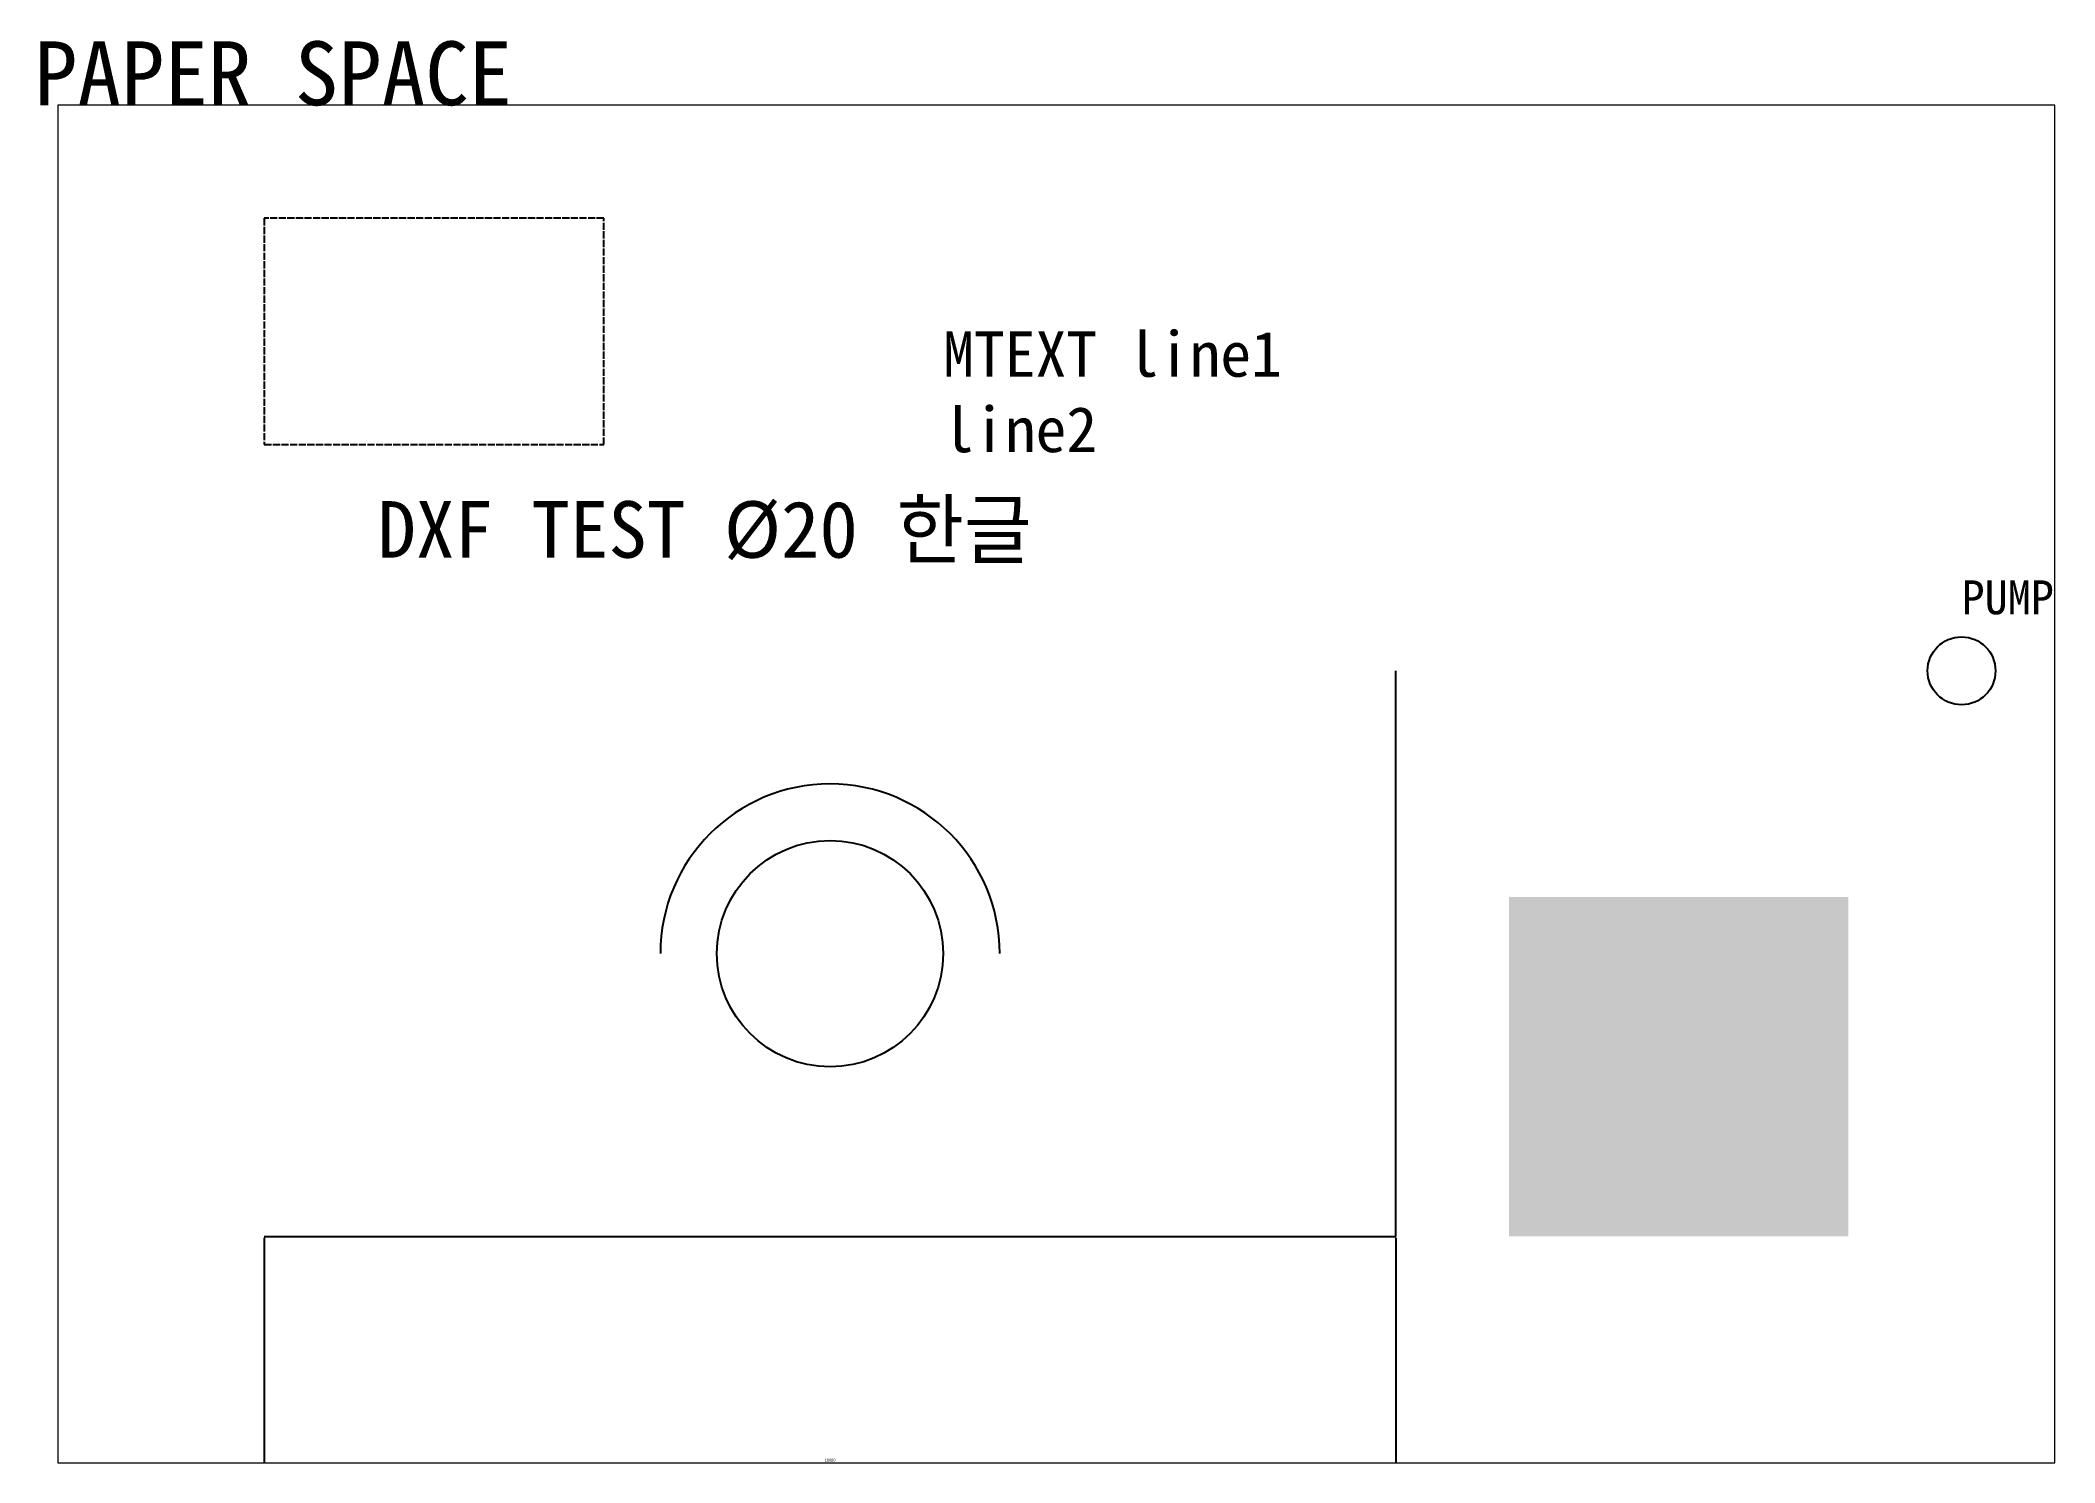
# Paper-space layout 'Sheet1' of a CAD drawing. Header units: millimetres. Extents: x 21 to 273, y 20 to 198.
# The model-space entities are those that its viewports show. They can reach past a viewport. Long polylines and large blocks are cut down to what shows.
import ezdxf

# ---------------------------------------------------------------- set-up
doc = ezdxf.new("R2010")
doc.units = ezdxf.units.MM
doc.linetypes.add('DASHED', pattern=[1.524, 1.27, -0.254])
doc.layers.add('HIDDEN', color=3, linetype='DASHED')
doc.layers.add('WALLS', color=1, linetype='Continuous')
doc.styles.add('OpenSansCondensed-Light', font='OpenSansCondensed-Light.ttf')
doc.dimstyles.new('EZDXF', dxfattribs={"dimtxt": 0.25, "dimasz": 0.175, "dimexe": 0.375, "dimexo": 0.125, "dimgap": 0.1, "dimtad": 1, "dimlfac": 100, "dimzin": 12, "dimdsep": 46, "dimtxsty": 'OpenSansCondensed-Light', "dimblk": 'ARCHTICK', "dimcen": 2.5, "dimazin": 3, "dimtfac": 0.5, "dimtmove": 2, "dimatfit": 3})

# ---------------------------------------------------------------- blocks, each defined once
blk = doc.blocks.new('TAG')
blk.add_circle((0, 0), 3)
blk.add_attdef('NAME', (0, 5), '', height=3)
blk = doc.blocks.new('_ARCHTICK')
at = {"color": 0, "linetype": 'BYBLOCK', "const_width": 0.15}
blk.add_lwpolyline([(-0.5, -0.5), (0.5, 0.5)], dxfattribs=at)

msp = doc.modelspace()

# ---------------------------------------------------------------- hatches: boundary and pattern name
msp.add_hatch(color=2).paths.add_polyline_path([(110, 0), (140, 0), (140, 30), (110, 30)])

# ---------------------------------------------------------------- linework, layer by layer
msp.add_circle((50, 25), 10)
msp.add_arc((50, 25), 15, 0, 180)
at = {"layer": 'HIDDEN'}
msp.add_lwpolyline([(0, 70), (30, 70), (30, 90), (0, 90)], close=True, dxfattribs=at)
at = {"layer": 'WALLS'}
for p, q in [((100, 0), (100, 50)), ((0, 0), (100, 0))]:
    msp.add_line(p, q, dxfattribs=at)

# ---------------------------------------------------------------- block references
msp.add_blockref('TAG', (150, 50)).add_auto_attribs({'NAME': 'PUMP-1'})

# ---------------------------------------------------------------- texts
msp.add_text('DXF TEST %%c20 한글', height=5).set_placement((10, 60))
at = {"insert": (60, 80), "char_height": 4, "attachment_point": 1}
msp.add_mtext('MTEXT line1\\Pline2', dxfattribs=at)

# ---------------------------------------------------------------- dimensions: what is measured, and where the dimension line sits
msp.add_linear_dim(base=(0, -20), p1=(0, 0), p2=(100, 0), dimstyle='EZDXF').render()

psp = doc.layouts.new('Sheet1')

# ---------------------------------------------------------------- texts
psp.add_text('PAPER SPACE', height=8).set_placement((20, 190))

# ---------------------------------------------------------------- viewports
at = {"layer": 'VIEWPORTS'}
psp.add_viewport(center=(148, 105), size=(250, 170), view_center_point=(70, 40), view_height=120, dxfattribs=at)

doc.saveas('drawing.dxf')
